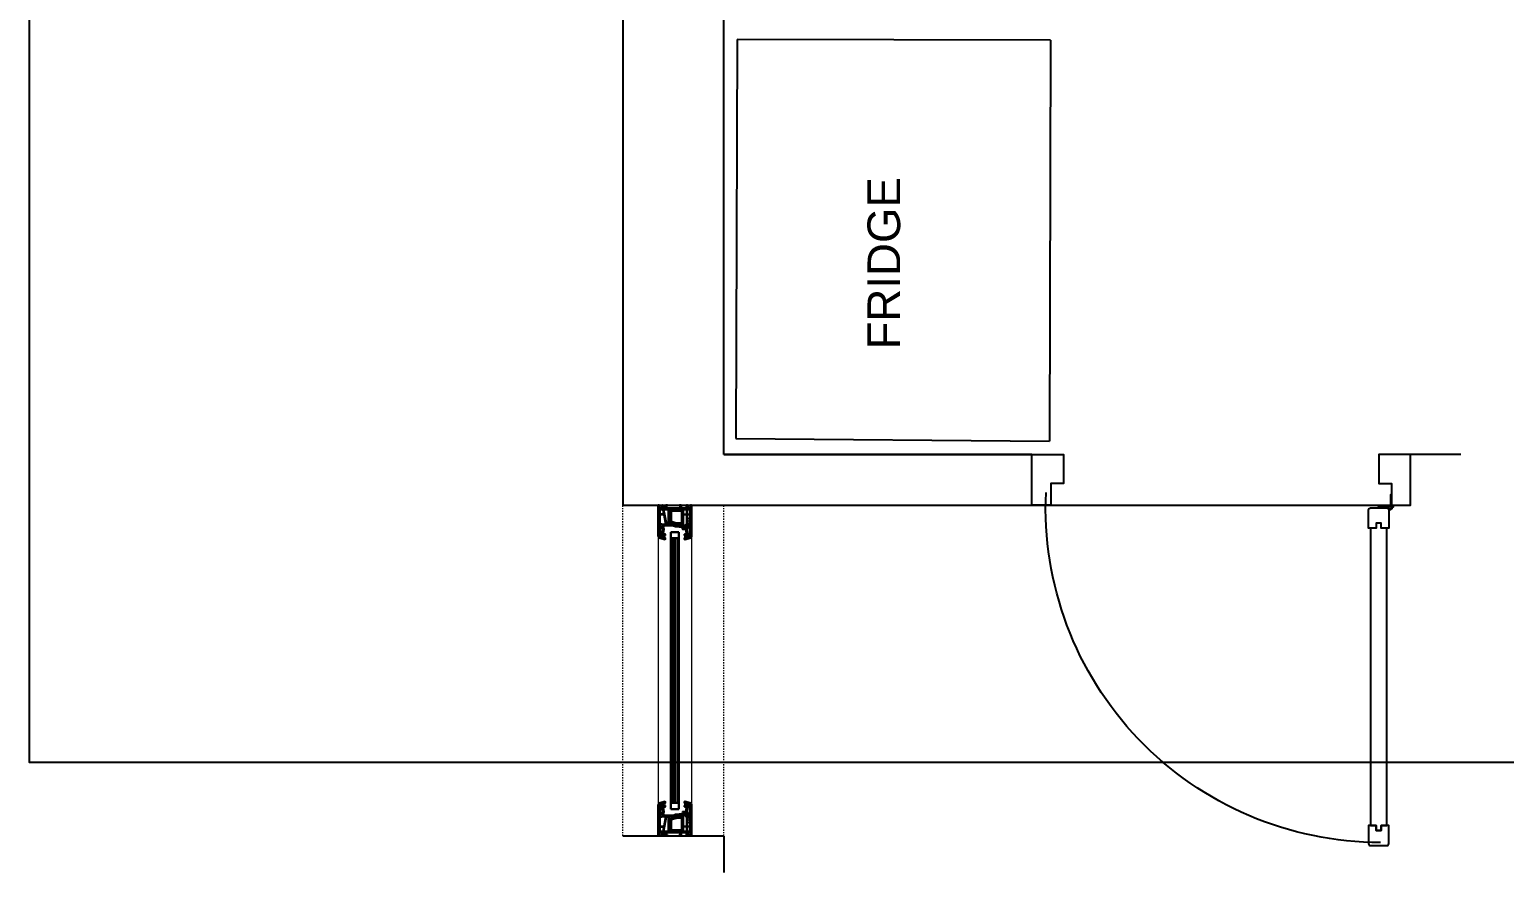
# Model space of a CAD drawing. Header units: millimetres. Extents: x 857 to 2168, y 576 to 1198.
# Drawn here: x 883.7 to 996.6, y 976.9 to 1041.4 of the extents above; entities that cross this region are included whole.
import ezdxf

# ---------------------------------------------------------------- set-up
doc = ezdxf.new("R2010")
doc.units = ezdxf.units.MM
doc.linetypes.add('HIDDENX2', pattern=[0.75, 0.5, -0.25])
for name, color, linetype, lineweight in [('PQI-A-HIDN', 31, 'HIDDENX2', 9), ('PQI-A-IN-ELEV', 245, 'Continuous', 9), ('WAL', 7, 'Continuous', 30)]:
    doc.layers.add(name, color=color, linetype=linetype, lineweight=lineweight)
doc.styles.get("Standard").update_dxf_attribs({"font": 'arial.ttf'})

# ---------------------------------------------------------------- blocks, each defined once
blk = doc.blocks.new('*U34')
at = {"color": 18, "ltscale": 1000, "true_color": 0x000000}
for points in [[(37.5, -100), (0, -100), (0, 0), (62.5, 0), (62.5, -57), (37.5, -57), (37.5, -100)], [(712.5, -100), (750, -100), (750, 0), (687.5, 0), (687.5, -57), (712.5, -57), (712.5, -100)], [(38.9, -100.5), (38.9, -79), (37.5, -79)], [(33.9, -100), (33.9, -104), (35.4, -104)], [(43, -109), (38.9, -109), (38.9, -107.5)], [(42.4, -104), (63.9, -104), (63.9, -105.6)]]:
    blk.add_lwpolyline(points, dxfattribs=at)
for points in [[(67.9, -135.6), (67.9, -145.6), (82.9, -145.6), (82.9, -109.6, 0.414214), (78.9, -105.6), (46.9, -105.6, 0.414214), (42.9, -109.6), (42.9, -145.6), (57.9, -145.6), (57.9, -135.6)], [(67.9, -744.6), (67.9, -734.6), (82.9, -734.6), (82.9, -770.6, -0.414214), (78.9, -774.6), (46.9, -774.6, -0.414214), (42.9, -770.6), (42.9, -734.6), (57.9, -734.6), (57.9, -744.6)]]:
    blk.add_lwpolyline(points, format="xyb", close=True, dxfattribs=at)
blk.add_lwpolyline([(67.9, -734.6), (67.9, -744.6), (57.9, -744.6), (57.9, -734.6), (46.9, -734.6), (46.9, -145.6), (57.9, -145.6), (57.9, -135.6), (67.9, -135.6), (67.9, -145.6), (78.9, -145.6), (78.9, -734.6)], close=True, dxfattribs=at)
for radius in [3.5, 2.5]:
    blk.add_circle((38.9, -104), radius, dxfattribs=at)
blk.add_arc((59.2, -105.1), 663.4, 270, 2.598, dxfattribs=at)
blk = doc.blocks.new('*U33')
at = {"ltscale": 10}
for p, q in [((-97.5, 33.1), (-144.5, 33.1)), ((-144.5, 33.1), (-144.4, 31.2)), ((-144.5, 33.1), (-83.8, 33.1)), ((-144.4, 31.2), (-142.2, 30.4)), ((-140.5, 30.7), (-138.5, 30.7)), ((-138, 30.2), (-138, 26.1)), ((-103.7, 23.3), (-103.7, 30.2)), ((-103.7, 30.2), (-83.8, 30.2)), ((-78.9, 29.4), (-76.5, 19.5)), ((445.6, 29.4), (443.1, 19.5)), ((511.1, 33.1), (450.4, 33.1)), ((470.3, 30.2), (450.4, 30.2)), ((464.1, 33.1), (511.1, 33.1)), ((470.3, 23.3), (470.3, 30.2)), ((504.6, 30.2), (504.6, 26.1)), ((507.1, 30.7), (505.1, 30.7)), ((511.1, 31.2), (508.9, 30.4)), ((511.1, 33.1), (511.1, 31.2)), ((-142.2, 25.9), (-144.5, 25.1)), ((-144.5, 25.1), (-144.5, 23.6)), ((-144.5, 12.1), (-144.5, 9.6)), ((-144, 23.1), (-138.5, 23.1)), ((-138.5, 12.6), (-144, 12.6)), ((-143.5, 8.6), (-142, 8.6)), ((-142, 8.6), (-142, 10.6)), ((-142, 10.6), (-138.5, 10.6)), ((-138.5, 25.6), (-140.5, 25.6)), ((-138, 22.6), (-138, 13.1)), ((-138, 10.1), (-138, -15.9)), ((-135.4, 23.2), (-135.4, 16.9)), ((-135.4, 15.7), (-135.4, -11.7)), ((-126.4, 23.5), (-135.1, 23.5)), ((-135.1, 16.6), (-126.4, 16.6)), ((-106.6, 16), (-135.1, 16)), ((-126.1, 16.9), (-126.1, 23.2)), ((-125.5, 23.2), (-125.5, 16.9)), ((-106.6, 23.5), (-125.2, 23.5)), ((-125.2, 16.6), (-102.8, 16.6)), ((-106.3, 13.9), (-106.3, 15.7)), ((-106.3, -2.2), (-104.8, 1.7)), ((-105.5, 15.7), (-105.5, 13.9)), ((-105.5, 7.9), (-103.9, 7.9)), ((-104.4, 6.4), (-105.5, 6.4)), ((-103.4, 16), (-105.2, 16)), ((-104.8, 1.7), (-104.4, 6.4)), ((-103.6, 8.2), (-103.1, 15.7)), ((-103.6, -2.6), (-102.2, 1.1)), ((-101.7, 22.8), (-103.2, 22.8)), ((-101.4, 20.2), (-103.2, 20.2)), ((-102.2, 1.1), (-100.5, 15.1)), ((-101.7, 22.8), (-96.1, 24.4)), ((-99.7, 20.7), (-101.2, 20.3)), ((-99.9, 15.6), (-97, 15.1)), ((-99.1, 18.4), (-99.1, 20.2)), ((-96.3, 24.5), (-97.7, 25.1)), ((-88.4, 23.3), (-96.5, 21.8)), ((-96.5, 15.6), (-96.5, 21.8)), ((-87.6, 25.9), (-96.1, 24.4)), ((457.8, 8), (-91.1, 8)), ((-91.1, -8), (-91.1, 8)), ((-87, 19.5), (-87.8, 22.9)), ((-81.5, 25.9), (-87.5, 25.9)), ((-84.1, 19.1), (-86.5, 19.1)), ((-85.6, 23.1), (-85, 20.9)), ((-81.8, 23.7), (-85.1, 23.7)), ((-84.7, 20.6), (-83.8, 20.6)), ((-83.5, 20.2), (-84.1, 19.1)), ((-81.7, 28.6), (-81.2, 26.3)), ((-79.8, 19.1), (-80.4, 20.2)), ((-80.2, 20.6), (-79.3, 20.6)), ((-76.8, 19.1), (-79.8, 19.1)), ((-79.1, -8), (-79.1, 8)), ((443.4, 19.1), (446.5, 19.1)), ((445.8, -8), (445.8, 8)), ((446.8, 20.6), (445.9, 20.6)), ((446.5, 19.1), (447.1, 20.2)), ((448.4, 28.6), (447.8, 26.3)), ((448.1, 25.9), (454.2, 25.9)), ((448.4, 23.7), (451.8, 23.7)), ((450.2, 20.2), (450.8, 19.1)), ((451.4, 20.6), (450.4, 20.6)), ((450.8, 19.1), (453.1, 19.1)), ((452.3, 23.1), (451.7, 20.9)), ((453.6, 19.5), (454.5, 22.9)), ((454.3, 25.9), (462.7, 24.4)), ((455, 23.3), (463.1, 21.8)), ((457.8, -8), (457.8, 8)), ((468.3, 22.8), (462.7, 24.4)), ((463, 24.5), (464.3, 25.1)), ((463.1, 15.6), (463.1, 21.8)), ((466.6, 15.6), (463.7, 15.1)), ((465.7, 18.4), (465.7, 20.2)), ((466.4, 20.7), (467.9, 20.3)), ((468.8, 1.1), (467.2, 15.1)), ((468, 20.2), (469.8, 20.2)), ((468.3, 22.8), (469.8, 22.8)), ((470.3, -2.6), (468.8, 1.1)), ((491.8, 16.6), (469.5, 16.6)), ((470.3, 8.2), (469.7, 15.7)), ((470, 16), (471.8, 16)), ((472.2, 7.9), (470.6, 7.9)), ((471.1, 6.4), (472.2, 6.4)), ((471.4, 1.7), (471.1, 6.4)), ((472.9, -2.2), (471.4, 1.7)), ((472.1, 15.7), (472.1, 13.9)), ((472.9, 13.9), (472.9, 15.7)), ((473.2, 23.5), (491.8, 23.5)), ((473.2, 16), (501.7, 16)), ((492.1, 23.2), (492.1, 16.9)), ((492.7, 16.9), (492.7, 23.2)), ((493, 23.5), (501.7, 23.5)), ((501.7, 16.6), (493, 16.6)), ((502, 23.2), (502, 16.9)), ((502, 15.7), (502, -11.7)), ((504.6, 22.6), (504.6, 13.1)), ((504.6, 10.1), (504.6, -15.9)), ((505.1, 25.6), (507.1, 25.6)), ((510.6, 23.1), (505.1, 23.1)), ((505.1, 12.6), (510.6, 12.6)), ((508.6, 10.6), (505.1, 10.6)), ((508.6, 8.6), (508.6, 10.6)), ((510.1, 8.6), (508.6, 8.6)), ((508.9, 25.9), (511.1, 25.1)), ((511.1, 25.1), (511.1, 23.6)), ((511.1, 12.1), (511.1, 9.6)), ((-144.5, -15.4), (-144.5, -17.8)), ((-144.5, -17.8), (-142.2, -18.6)), ((-142.2, -23.1), (-144.5, -23.9)), ((-144.5, -23.9), (-144.5, -24.8)), ((-144.5, -24.8), (-142.2, -25.6)), ((-142, -14.4), (-143.5, -14.4)), ((-142, -16.4), (-142, -14.4)), ((-138.5, -16.4), (-142, -16.4)), ((-140.5, -18.4), (-138.5, -18.4)), ((-138.5, -23.4), (-140.5, -23.4)), ((-140.5, -25.4), (-138.5, -25.4)), ((-138, -18.9), (-138, -22.9)), ((-138, -25.9), (-138, -29.9)), ((-135.4, -12.9), (-135.4, -22.1)), ((-135.1, -12), (-126.4, -12)), ((-106.6, -12.6), (-135.1, -12.6)), ((-135, -22.4), (-106.5, -16.9)), ((-126.1, -11.7), (-126.1, -10.3)), ((-125.5, -10.3), (-125.5, -11.7)), ((-125.2, -12), (-106.6, -12)), ((-105.4, -23.3), (-106.5, -29.6)), ((-106.3, -11.7), (-106.3, -2.3)), ((-106.3, -16.6), (-106.3, -12.9)), ((-103.7, -19.4), (-103.7, -2.8)), ((-96.7, -21.6), (-98.7, -22.5)), ((-96.3, -24.2), (-97.7, -24.8)), ((-88.4, -23), (-96.4, -21.6)), ((-87.6, -25.7), (-96.1, -24.2)), ((457.8, -8), (-91.1, -8)), ((-87, -19.2), (-87.8, -22.6)), ((-81.5, -25.7), (-87.5, -25.7)), ((-84.1, -18.9), (-86.5, -18.9)), ((-85.6, -22.8), (-85, -20.6)), ((-81.8, -23.5), (-85.1, -23.5)), ((-84.7, -20.4), (-83.8, -20.4)), ((-83.5, -19.9), (-84.1, -18.9)), ((-81.7, -28.4), (-81.2, -26)), ((-79.8, -18.9), (-80.4, -19.9)), ((-80.2, -20.4), (-79.3, -20.4)), ((-76.8, -18.9), (-79.8, -18.9)), ((-78.9, -29.1), (-76.5, -19.2)), ((445.6, -29.1), (443.1, -19.2)), ((443.4, -18.9), (446.5, -18.9)), ((446.8, -20.4), (445.9, -20.4)), ((446.5, -18.9), (447.1, -19.9)), ((448.4, -28.4), (447.8, -26)), ((448.1, -25.7), (454.2, -25.7)), ((448.4, -23.5), (451.8, -23.5)), ((450.2, -19.9), (450.8, -18.9)), ((451.4, -20.4), (450.4, -20.4)), ((450.8, -18.9), (453.1, -18.9)), ((452.3, -22.8), (451.7, -20.6)), ((453.6, -19.2), (454.5, -22.6)), ((454.3, -25.7), (462.7, -24.2)), ((455, -23), (463, -21.6)), ((463, -24.2), (464.3, -24.8)), ((463.3, -21.6), (465.4, -22.5)), ((470.3, -19.4), (470.3, -2.8)), ((472, -23.3), (473.1, -29.6)), ((472.9, -11.7), (472.9, -2.3)), ((472.9, -16.6), (472.9, -12.9)), ((491.8, -12), (473.2, -12)), ((473.2, -12.6), (501.7, -12.6)), ((501.7, -22.4), (473.2, -16.9)), ((492.1, -10.3), (492.1, -11.7)), ((492.7, -11.7), (492.7, -10.3)), ((501.7, -12), (493, -12)), ((502, -12.9), (502, -22.1)), ((504.6, -18.9), (504.6, -22.9)), ((504.6, -25.9), (504.6, -29.9)), ((505.1, -16.4), (508.6, -16.4)), ((507.1, -18.4), (505.1, -18.4)), ((505.1, -23.4), (507.1, -23.4)), ((507.1, -25.4), (505.1, -25.4)), ((508.6, -16.4), (508.6, -14.4)), ((508.6, -14.4), (510.1, -14.4)), ((511.1, -17.8), (508.9, -18.6)), ((508.9, -23.1), (511.1, -23.9)), ((511.1, -24.8), (508.9, -25.6)), ((511.1, -15.4), (511.1, -17.8)), ((511.1, -23.9), (511.1, -24.8)), ((-144.4, -30.9), (-144.5, -32.9)), ((-144.5, -32.9), (-83.8, -32.9)), ((-142.2, -30.1), (-144.4, -30.9)), ((-138.5, -30.4), (-140.5, -30.4)), ((-106.2, -30), (-83.8, -30)), ((472.8, -30), (450.4, -30)), ((511.1, -32.9), (450.4, -32.9)), ((505.1, -30.4), (507.1, -30.4)), ((508.9, -30.1), (511.1, -30.9)), ((511.1, -30.9), (511.1, -32.9))]:
    blk.add_line(p, q, dxfattribs=at)
for p, q in [((-135.4, 29.9), (-135.4, 24.4)), ((-126.4, 30.2), (-135.1, 30.2)), ((-126.1, 24.4), (-126.1, 29.9)), ((-125.5, 29.9), (-125.5, 24.4)), ((-119.5, 30.2), (-125.2, 30.2)), ((-119.5, 29.6), (-119.5, 30.2)), ((-114.5, 30.2), (-116.5, 30.2)), ((-116.5, 30.2), (-116.5, 29.6)), ((-114.5, 29.6), (-114.5, 30.2)), ((-106.6, 30.2), (-111.5, 30.2)), ((-111.5, 30.2), (-111.5, 29.6)), ((-106.3, 27.9), (-106.3, 29.9)), ((472.9, 27.9), (472.9, 29.9)), ((473.2, 30.2), (478.1, 30.2)), ((478.1, 30.2), (478.1, 29.6)), ((481.1, 29.6), (481.1, 30.2)), ((481.1, 30.2), (483.1, 30.2)), ((483.1, 30.2), (483.1, 29.6)), ((486.1, 29.6), (486.1, 30.2)), ((486.1, 30.2), (491.8, 30.2)), ((492.1, 29.9), (492.1, 24.4)), ((492.7, 24.4), (492.7, 29.9)), ((493, 30.2), (501.7, 30.2)), ((502, 29.9), (502, 24.4)), ((-135.1, 24.1), (-126.4, 24.1)), ((-134.9, 15.5), (-109.6, 15.5)), ((-134.9, 13.5), (-134.9, 15.5)), ((-134.9, 14.4), (-133.8, 15.5)), ((-134.9, 13.1), (-132.9, 15.1)), ((-134.9, 11.7), (-132.9, 13.7)), ((-109.6, 13.5), (-134.9, 13.5)), ((-134.9, -6.8), (-134.9, 13.2)), ((-134.9, 13.2), (-132.9, 13.2)), ((-134.9, 13), (-134.6, 13.2)), ((-134.9, 11.6), (-133.2, 13.2)), ((-134.9, 10.2), (-132.9, 12.2)), ((-134.9, 10.1), (-132.9, 12.1)), ((-134.9, 8.8), (-132.9, 10.8)), ((-134.9, 8.7), (-132.9, 10.7)), ((-134.9, 7.4), (-132.9, 9.4)), ((-134.9, 7.3), (-132.9, 9.3)), ((-134.9, 6), (-132.9, 8)), ((-134.9, 4.6), (-132.9, 6.6)), ((-134.9, 3.2), (-132.9, 5.2)), ((-134.9, 1.8), (-132.9, 3.8)), ((-134.9, 0.3), (-132.9, 2.3)), ((-134.9, -1.1), (-132.9, 0.9)), ((-134.4, 13.5), (-132.4, 15.5)), ((-133, 13.5), (-131, 15.5)), ((-132.9, 13.2), (-132.9, -6.8)), ((-131.6, 13.5), (-129.6, 15.5)), ((-130.1, 13.5), (-128.1, 15.5)), ((-128.7, 13.5), (-126.7, 15.5)), ((-127.3, 13.5), (-125.3, 15.5)), ((-125.9, 13.5), (-123.9, 15.5)), ((-125.2, 24.1), (-106.5, 24.1)), ((-124.5, 13.5), (-122.5, 15.5)), ((-123.1, 13.5), (-121.1, 15.5)), ((-121.7, 13.5), (-119.7, 15.5)), ((-120.2, 13.5), (-118.2, 15.5)), ((-118.8, 13.5), (-116.8, 15.5)), ((-117.4, 13.5), (-115.4, 15.5)), ((-116, 13.5), (-114, 15.5)), ((-114.6, 13.5), (-112.6, 15.5)), ((-113.2, 13.5), (-111.2, 15.5)), ((-112.1, -7.1), (-108.9, 2.7)), ((-111.8, 13.5), (-109.8, 15.5)), ((-110.5, -2.1), (-107.3, 1)), ((-110.3, 13.5), (-108.5, 15.3)), ((-107, 2), (-110.2, -7.7)), ((-109.8, 0), (-106.9, 2.9)), ((-109.2, 13.3), (-107.7, 14.7)), ((-109.1, 13.3), (-107.7, 14.7)), ((-109.1, 2.1), (-106.9, 4.3)), ((-108.9, 12.2), (-106.9, 14.2)), ((-108.9, 12.1), (-107.1, 13.9)), ((-108.9, 2.9), (-108.9, 12.8)), ((-108.9, 10.8), (-106.9, 12.8)), ((-108.9, 10.7), (-106.9, 12.7)), ((-108.9, 9.4), (-106.9, 11.4)), ((-108.9, 9.3), (-106.9, 11.3)), ((-108.9, 8), (-106.9, 10)), ((-108.9, 7.9), (-106.9, 9.9)), ((-108.9, 6.5), (-106.9, 8.5)), ((-108.9, 6.4), (-106.9, 8.4)), ((-108.9, 5.1), (-106.9, 7.1)), ((-108.9, 3.7), (-106.9, 5.7)), ((-106.9, 12.8), (-106.9, 2.9)), ((-106.8, 27.6), (-106.6, 27.6)), ((-106.5, 24.6), (-106.8, 24.6)), ((473.4, 27.6), (473.2, 27.6)), ((473.2, 24.6), (473.4, 24.6)), ((491.8, 24.1), (473.2, 24.1)), ((475.5, 12.2), (473.5, 14.2)), ((473.5, 12.8), (473.5, 2.9)), ((475.5, 10.8), (473.5, 12.8)), ((475.5, 10.7), (473.5, 12.7)), ((475.5, 9.4), (473.5, 11.4)), ((475.5, 9.3), (473.5, 11.3)), ((475.5, 8), (473.5, 10)), ((475.5, 7.9), (473.5, 9.9)), ((475.5, 6.5), (473.5, 8.5)), ((475.5, 6.4), (473.5, 8.4)), ((475.5, 5.1), (473.5, 7.1)), ((475.5, 3.7), (473.5, 5.7)), ((475.8, 2.1), (473.5, 4.3)), ((476.4, 0), (473.5, 2.9)), ((473.7, 2), (476.8, -7.7)), ((475.5, 12.1), (473.8, 13.9)), ((477.1, -2.1), (474, 1)), ((475.8, 13.3), (474.4, 14.7)), ((475.8, 13.3), (474.4, 14.7)), ((477, 13.5), (475.2, 15.3)), ((475.5, 2.9), (475.5, 12.8)), ((478.7, -7.1), (475.6, 2.7)), ((501.5, 15.5), (476.2, 15.5)), ((476.2, 13.5), (501.5, 13.5)), ((478.4, 13.5), (476.4, 15.5)), ((479.8, 13.5), (477.8, 15.5)), ((481.2, 13.5), (479.2, 15.5)), ((482.7, 13.5), (480.7, 15.5)), ((484.1, 13.5), (482.1, 15.5)), ((485.5, 13.5), (483.5, 15.5)), ((486.9, 13.5), (484.9, 15.5)), ((488.3, 13.5), (486.3, 15.5)), ((489.7, 13.5), (487.7, 15.5)), ((491.1, 13.5), (489.1, 15.5)), ((492.6, 13.5), (490.6, 15.5)), ((494, 13.5), (492, 15.5)), ((501.7, 24.1), (493, 24.1)), ((495.4, 13.5), (493.4, 15.5)), ((496.8, 13.5), (494.8, 15.5)), ((498.2, 13.5), (496.2, 15.5)), ((499.6, 13.5), (497.6, 15.5)), ((501, 13.5), (499, 15.5)), ((501.5, 13.1), (499.5, 15.1)), ((501.5, 11.7), (499.5, 13.7)), ((501.5, 13.2), (499.5, 13.2)), ((499.5, 13.2), (499.5, -6.8)), ((501.5, 10.2), (499.5, 12.2)), ((501.5, 10.1), (499.5, 12.1)), ((501.5, 8.8), (499.5, 10.8)), ((501.5, 8.7), (499.5, 10.7)), ((501.5, 7.4), (499.5, 9.4)), ((501.5, 7.3), (499.5, 9.3)), ((501.5, 6), (499.5, 8)), ((501.5, 4.6), (499.5, 6.6)), ((501.5, 3.2), (499.5, 5.2)), ((501.5, 1.8), (499.5, 3.8)), ((501.5, 0.3), (499.5, 2.3)), ((501.5, -1.1), (499.5, 0.9)), ((501.5, 11.6), (499.9, 13.2)), ((501.5, 14.4), (500.5, 15.5)), ((501.5, 13), (501.3, 13.2)), ((501.5, 13.5), (501.5, 15.5)), ((501.5, -6.8), (501.5, 13.2)), ((-135.4, -23.6), (-135.4, -29.7)), ((-126.7, -21.7), (-135.1, -23.3)), ((-134.9, -2.5), (-132.9, -0.5)), ((-134.9, -3.9), (-132.9, -1.9)), ((-134.9, -5.3), (-132.9, -3.3)), ((-134.9, -6.7), (-132.9, -4.7)), ((-134.6, -7.9), (-132.9, -6.1)), ((-134.1, -8.8), (-132.7, -7.3)), ((-133.2, -9.3), (-131.4, -7.5)), ((-132.2, -7.5), (-112.7, -7.5)), ((-112.7, -9.5), (-132.2, -9.5)), ((-132, -9.5), (-130, -7.5)), ((-130.6, -9.5), (-128.6, -7.5)), ((-129.2, -9.5), (-127.2, -7.5)), ((-127.8, -9.5), (-125.8, -7.5)), ((-126.4, -9.5), (-124.4, -7.5)), ((-126.4, -29.7), (-126.4, -22)), ((-125.5, -29.7), (-125.5, -21.7)), ((-125.2, -21.4), (-106.6, -17.8)), ((-125, -9.5), (-123, -7.5)), ((-123.5, -9.5), (-121.5, -7.5)), ((-122.1, -9.5), (-120.1, -7.5)), ((-120.7, -9.5), (-118.7, -7.5)), ((-119.3, -9.5), (-117.3, -7.5)), ((-117.9, -9.5), (-115.9, -7.5)), ((-116.5, -9.5), (-114.5, -7.5)), ((-115.1, -9.5), (-113.1, -7.5)), ((-113.6, -9.5), (-109.4, -5.3)), ((-112.2, -9.5), (-110.1, -7.4)), ((-111.8, -6.3), (-108.7, -3.2)), ((-111.1, -4.2), (-108, -1.1)), ((-105.7, -22), (-107.1, -29.7)), ((-106.3, -18.1), (-106.3, -19.4)), ((472.4, -22), (473.8, -29.7)), ((472.9, -18.1), (472.9, -19.4)), ((491.9, -21.4), (473.3, -17.8)), ((477.8, -4.2), (474.7, -1.1)), ((478.5, -6.3), (475.4, -3.2)), ((480.3, -9.5), (476.1, -5.3)), ((478.8, -9.5), (476.7, -7.4)), ((498.8, -7.5), (479.4, -7.5)), ((479.4, -9.5), (498.8, -9.5)), ((481.7, -9.5), (479.7, -7.5)), ((483.1, -9.5), (481.1, -7.5)), ((484.5, -9.5), (482.5, -7.5)), ((486, -9.5), (484, -7.5)), ((487.4, -9.5), (485.4, -7.5)), ((488.8, -9.5), (486.8, -7.5)), ((490.2, -9.5), (488.2, -7.5)), ((491.6, -9.5), (489.6, -7.5)), ((493, -9.5), (491, -7.5)), ((492.1, -29.7), (492.1, -21.7)), ((494.4, -9.5), (492.4, -7.5)), ((493, -29.7), (493, -22)), ((493.4, -21.7), (501.8, -23.3)), ((495.9, -9.5), (493.9, -7.5)), ((497.3, -9.5), (495.3, -7.5)), ((498.7, -9.5), (496.7, -7.5)), ((499.9, -9.3), (498.1, -7.5)), ((500.7, -8.8), (499.3, -7.3)), ((501.5, -2.5), (499.5, -0.5)), ((501.5, -3.9), (499.5, -1.9)), ((501.5, -5.3), (499.5, -3.3)), ((501.5, -6.7), (499.5, -4.7)), ((501.3, -7.9), (499.5, -6.1)), ((502, -23.6), (502, -29.7)), ((-135.1, -30), (-126.7, -30)), ((-107.4, -30), (-125.2, -30)), ((474.1, -30), (491.8, -30)), ((501.7, -30), (493.3, -30))]:
    blk.add_line(p, q)
at = {"ltscale": 100}
for p, q in [((-79.1, 5), (445.8, 5)), ((-79.1, 0), (445.8, 0)), ((-79.1, -5), (445.8, -5))]:
    blk.add_line(p, q, dxfattribs=at)
at = {"ltscale": 10}
for centre, radius, start, end in [((-141.9, 31.4), 1, 250, 293.8955), ((-140.5, 28.2), 2.5, 90, 113.8955), ((-138.5, 30.2), 0.5, 0, 90), ((-83.8, 28.1), 5, 14, 90), ((-83.8, 28.1), 2.1, 14, 90), ((450.4, 28.1), 5, 90, 166), ((450.4, 28.1), 2.1, 90, 166), ((505.1, 30.2), 0.5, 90, 180), ((507.1, 28.2), 2.5, 66.1045, 90), ((508.6, 31.4), 1, 246.1045, 290), ((-144, 23.6), 0.5, 180, 270), ((-144, 12.1), 0.5, 90, 180), ((-143.5, 9.6), 1, 180, 270), ((-141.9, 24.9), 1, 66.1045, 110), ((-140.5, 28.1), 2.5, 246.1045, 270), ((-138.5, 26.1), 0.5, 270, 0), ((-138.5, 22.6), 0.5, 0, 90), ((-138.5, 13.1), 0.5, 270, 0), ((-138.5, 10.1), 0.5, 0, 90), ((-135.1, 23.2), 0.3, 90, 180), ((-135.1, 16.9), 0.3, 180, 270), ((-135.1, 15.7), 0.3, 90, 180), ((-126.4, 23.2), 0.3, 0, 90), ((-126.4, 16.9), 0.3, 270, 360), ((-125.2, 23.2), 0.3, 90, 180), ((-125.2, 16.9), 0.3, 180, 270), ((-106.6, 23.2), 0.3, 1.6854, 90), ((-106.6, 15.7), 0.3, 0, 90), ((-103.2, 23.3), 3.1, 181.6854, 270), ((-105.9, 13.9), 0.4, 180, 0), ((-105.5, 7.1), 0.75, 90, 270), ((-105.2, 15.7), 0.3, 90, 180), ((-103.9, 8.2), 0.3, 270, 356), ((-100.2, 19.6), 6, 65.2313, 125.6853), ((-103.2, 23.3), 0.5, 180, 270), ((-103.4, 15.7), 0.3, 356, 90), ((-102.8, 16.9), 0.3, 270, 326.3748), ((-100, 15.1), 3.1, 79.1758, 146.3748), ((-101.4, 20.7), 0.5, 270, 286), ((-100, 15.1), 0.5, 82, 176), ((-99.6, 20.2), 0.5, 0, 106), ((-99.4, 18.4), 0.3, 259.1758, 0), ((-97, 15.6), 0.5, 261.547, 0), ((-96.1, 24.9), 0.5, 245.2313, 280), ((-88.3, 22.8), 0.5, 14, 100), ((-87.5, 25.4), 0.5, 90, 100), ((-87.5, 25.4), 0.5, 90, 100), ((-86.5, 19.6), 0.5, 194, 270), ((-85.1, 23.2), 0.5, 90, 194), ((-84.7, 20.9), 0.3, 194, 270), ((-83.8, 20.3), 0.3, 330, 90), ((-81.8, 20.9), 2.8, 0, 90), ((-81.5, 26.2), 0.3, 270, 14), ((-80.2, 20.3), 0.3, 90, 210), ((-79.3, 20.9), 0.3, 270, 0), ((-76.8, 19.4), 0.3, 270, 14), ((443.4, 19.4), 0.3, 166, 270), ((448.4, 20.9), 2.8, 90, 180), ((445.9, 20.9), 0.3, 180, 270), ((446.8, 20.3), 0.3, 330, 90), ((448.1, 26.2), 0.3, 166, 270), ((450.4, 20.3), 0.3, 90, 210), ((451.4, 20.9), 0.3, 270, 346), ((451.8, 23.2), 0.5, 346, 90), ((453.1, 19.6), 0.5, 270, 346), ((454.2, 25.4), 0.5, 80, 90), ((454.2, 25.4), 0.5, 80, 90), ((454.9, 22.8), 0.5, 80, 166), ((462.8, 24.9), 0.5, 260, 294.7687), ((463.6, 15.6), 0.5, 180, 278.453), ((466.8, 19.6), 6, 54.3147, 114.7687), ((466.2, 20.2), 0.5, 74, 180), ((466, 18.4), 0.3, 180, 280.8242), ((466.7, 15.1), 3.1, 33.6252, 100.8242), ((466.7, 15.1), 0.5, 4, 98), ((468, 20.7), 0.5, 254, 270), ((469.5, 16.9), 0.3, 213.6252, 270), ((470, 15.7), 0.3, 90, 184), ((469.8, 23.3), 0.5, 270, 0), ((469.8, 23.3), 3.1, 270, 358.3146), ((470.6, 8.2), 0.3, 184, 270), ((471.8, 15.7), 0.3, 0, 90), ((472.5, 13.9), 0.4, 180, 0), ((472.2, 7.1), 0.75, 270, 90), ((473.2, 23.2), 0.3, 90, 178.3146), ((473.2, 15.7), 0.3, 90, 180), ((491.8, 23.2), 0.3, 0, 90), ((491.8, 16.9), 0.3, 270, 0), ((493, 23.2), 0.3, 90, 180), ((493, 16.9), 0.3, 180, 270), ((501.7, 23.2), 0.3, 0, 90), ((501.7, 16.9), 0.3, 270, 360), ((501.7, 15.7), 0.3, 0, 90), ((505.1, 26.1), 0.5, 180, 270), ((505.1, 22.6), 0.5, 90, 180), ((505.1, 13.1), 0.5, 180, 270), ((505.1, 10.1), 0.5, 90, 180), ((507.1, 28.1), 2.5, 270, 293.8955), ((508.6, 24.9), 1, 70, 113.8955), ((510.1, 9.6), 1, 270, 0), ((510.6, 23.6), 0.5, 270, 0), ((510.6, 12.1), 0.5, 0, 90), ((-143.5, -15.4), 1, 90, 180), ((-141.9, -17.7), 1, 250, 293.8955), ((-141.9, -24.1), 1, 66.1045, 110), ((-141.9, -24.7), 1, 250, 293.8955), ((-140.5, -20.9), 2.5, 90, 113.8955), ((-140.5, -20.9), 2.5, 246.1045, 270), ((-140.5, -27.9), 2.5, 90, 113.8955), ((-138.5, -15.9), 0.5, 270, 0), ((-138.5, -18.9), 0.5, 0, 90), ((-138.5, -22.9), 0.5, 270, 0), ((-138.5, -25.9), 0.5, 0, 90), ((-135.1, -11.7), 0.3, 180, 270), ((-135.1, -12.9), 0.3, 90, 180), ((-135.1, -22.1), 0.3, 180, 280.8928), ((-126.4, -11.7), 0.3, 270, 0), ((-125.8, -10.3), 0.3, 90, 180), ((-125.8, -10.3), 0.3, 0, 90), ((-125.2, -11.7), 0.3, 180, 270), ((-106.6, -11.7), 0.3, 270, 0), ((-106.6, -12.9), 0.3, 0, 90), ((-106.6, -16.6), 0.3, 280.8928, 0), ((-106, -2.3), 0.3, 159, 180), ((-105.1, -23.3), 0.3, 39.1553, 170), ((-100.2, -19.4), 6, 219.1553, 294.7687), ((-103.2, -2.8), 0.5, 159, 180), ((-100.2, -19.4), 3.5, 180, 294.7236), ((-96.5, -22.1), 0.5, 80, 114.7236), ((-96.1, -24.7), 0.5, 80, 114.7687), ((-88.3, -22.5), 0.5, 260, 346), ((-87.5, -25.2), 0.5, 260, 270), ((-87.5, -25.2), 0.5, 260, 270), ((-86.5, -19.4), 0.5, 90, 166), ((-85.1, -23), 0.5, 166, 270), ((-84.7, -20.7), 0.3, 90, 166), ((-83.8, -20.1), 0.3, 270, 30), ((-83.8, -27.9), 2.1, 270, 346), ((-83.8, -27.9), 5, 270, 346), ((-81.8, -20.7), 2.8, 270, 0), ((-81.5, -26), 0.3, 346, 90), ((-80.2, -20.1), 0.3, 150, 270), ((-79.3, -20.7), 0.3, 0, 90), ((-76.8, -19.2), 0.3, 346, 90), ((443.4, -19.2), 0.3, 90, 194), ((445.9, -20.7), 0.3, 90, 180), ((448.4, -20.7), 2.8, 180, 270), ((450.4, -27.9), 5, 194, 270), ((446.8, -20.1), 0.3, 270, 30), ((448.1, -26), 0.3, 90, 194), ((450.4, -27.9), 2.1, 194, 270), ((450.4, -20.1), 0.3, 150, 270), ((451.4, -20.7), 0.3, 14, 90), ((451.8, -23), 0.5, 270, 14), ((453.1, -19.4), 0.5, 14, 90), ((454.2, -25.2), 0.5, 270, 280), ((454.2, -25.2), 0.5, 270, 280), ((454.9, -22.5), 0.5, 194, 280), ((462.8, -24.7), 0.5, 65.2313, 100), ((463.1, -22.1), 0.5, 65.2764, 100), ((466.8, -19.4), 6, 245.2313, 320.8447), ((466.8, -19.4), 3.5, 245.2764, 0), ((469.8, -2.8), 0.5, 360, 21), ((471.7, -23.3), 0.3, 10, 140.8447), ((472.6, -2.3), 0.3, 360, 21), ((473.2, -11.7), 0.3, 180, 270), ((473.2, -12.9), 0.3, 90, 180), ((473.2, -16.6), 0.3, 180, 259.1072), ((491.8, -11.7), 0.3, 270, 0), ((492.4, -10.3), 0.3, 90, 180), ((492.4, -10.3), 0.3, 0, 90), ((493, -11.7), 0.3, 180, 270), ((501.7, -11.7), 0.3, 270, 0), ((501.7, -12.9), 0.3, 0, 90), ((501.7, -22.1), 0.3, 259.1072, 0), ((505.1, -15.9), 0.5, 180, 270), ((505.1, -18.9), 0.5, 90, 180), ((505.1, -22.9), 0.5, 180, 270), ((505.1, -25.9), 0.5, 90, 180), ((507.1, -20.9), 2.5, 66.1045, 90), ((507.1, -20.9), 2.5, 270, 293.8955), ((507.1, -27.9), 2.5, 66.1045, 90), ((508.6, -17.7), 1, 246.1045, 290), ((508.6, -24.1), 1, 70, 113.8955), ((508.6, -24.7), 1, 246.1045, 290), ((510.1, -15.4), 1, 0, 90), ((-141.9, -31.1), 1, 66.1045, 110), ((-140.5, -27.9), 2.5, 246.1045, 270), ((-138.5, -29.9), 0.5, 270, 0), ((-106.2, -29.7), 0.3, 170, 270), ((472.8, -29.7), 0.3, 270, 10), ((505.1, -29.9), 0.5, 180, 270), ((507.1, -27.9), 2.5, 270, 293.8955), ((508.6, -31.1), 1, 70, 113.8955)]:
    blk.add_arc(centre, radius, start, end, dxfattribs=at)
for centre, radius, start, end in [((-135.1, 29.9), 0.3, 90, 180), ((-126.4, 29.9), 0.3, 0, 90), ((-125.2, 29.9), 0.3, 90, 180), ((-118, 29.6), 1.5, 180, 0), ((-113, 29.6), 1.5, 180, 0), ((-106.6, 29.9), 0.3, 0, 90), ((473.2, 29.9), 0.3, 90, 180), ((479.6, 29.6), 1.5, 180, 0), ((484.6, 29.6), 1.5, 180, 0), ((491.8, 29.9), 0.3, 0, 90), ((493, 29.9), 0.3, 90, 180), ((501.7, 29.9), 0.3, 0, 90), ((-135.1, 24.4), 0.3, 180, 270), ((-126.4, 24.4), 0.3, 270, 0), ((-125.2, 24.4), 0.3, 180, 270), ((-109.6, 12.8), 2.7, 0, 90), ((-109.6, 12.8), 0.7, 0, 90), ((-109.6, 2.9), 0.7, 342, 360), ((-106.8, 26.1), 1.5, 90, 270), ((-109.6, 2.9), 2.7, 342, 0), ((-106.6, 27.9), 0.3, 270, 0), ((-106.5, 24.4), 0.25, 270, 90), ((473.2, 27.9), 0.3, 180, 270), ((473.2, 24.4), 0.25, 90, 270), ((473.4, 26.1), 1.5, 270, 90), ((476.2, 12.8), 2.7, 90, 180), ((476.2, 2.9), 2.7, 180, 198), ((476.2, 12.8), 0.7, 90, 180), ((476.2, 2.9), 0.7, 180, 198), ((491.8, 24.4), 0.3, 270, 0), ((493, 24.4), 0.3, 180, 270), ((501.7, 24.4), 0.3, 270, 360), ((-135.1, -23.6), 0.3, 100.8928, 180), ((-132.2, -6.8), 2.7, 180, 270), ((-132.2, -6.8), 0.7, 180, 270), ((-126.7, -22), 0.3, 0, 100.8928), ((-125.2, -21.7), 0.3, 100.8928, 180), ((-112.7, -6.8), 0.7, 270, 342), ((-112.7, -6.8), 2.7, 270, 342), ((-106.6, -18.1), 0.3, 0, 100.8928), ((-100.2, -19.4), 6.1, 180, 203.7683), ((-106, -21.9), 0.3, 350, 23.7683), ((466.8, -19.4), 6.1, 336.2317, 0), ((472.7, -21.9), 0.3, 156.2317, 190), ((473.2, -18.1), 0.3, 79.1072, 180), ((479.4, -6.8), 2.7, 198, 270), ((479.4, -6.8), 0.7, 198, 270), ((491.8, -21.7), 0.3, 0, 79.1072), ((493.3, -22), 0.3, 79.1072, 180), ((498.8, -6.8), 2.7, 270, 0), ((498.8, -6.8), 0.7, 270, 0), ((501.7, -23.6), 0.3, 0, 79.1072), ((-135.1, -29.7), 0.3, 180, 270), ((-126.7, -29.7), 0.3, 270, 360), ((-125.2, -29.7), 0.3, 180, 270), ((-107.4, -29.7), 0.3, 270, 350), ((474.1, -29.7), 0.3, 190, 270), ((491.8, -29.7), 0.3, 270, 0), ((493.3, -29.7), 0.3, 180, 270), ((501.7, -29.7), 0.3, 270, 0)]:
    blk.add_arc(centre, radius, start, end)
at = {"layer": 'PQI-A-HIDN'}
for p, q in [((511.1, 97.1), (-144.5, 97.1)), ((511.1, -102.9), (-144.5, -102.9))]:
    blk.add_line(p, q, dxfattribs=at)
at = {"layer": 'PQI-A-IN-ELEV', "ltscale": 100}
for p, q in [((-83.8, 33.1), (446.5, 33.1)), ((-83.8, -32.9), (449.5, -32.9))]:
    blk.add_line(p, q, dxfattribs=at)

msp = doc.modelspace()

# ---------------------------------------------------------------- linework, layer by layer
at = {"layer": 'WAL', "lineweight": -2}
for p, q in [((937.89, 1040.65), (937.8, 1010.1)), ((961.88, 1040.59), (937.89, 1040.65)), ((961.88, 1040.59), (961.81, 1009.89)), ((937.8, 1010.1), (961.81, 1009.89)), ((960.45, 1008.86), (936.88, 1008.86)), ((936.88, 1008.86), (960.45, 1008.86)), ((960.45, 1005), (960.45, 1008.86)), ((993.28, 1008.86), (989.42, 1008.86)), ((960.45, 1005), (989.42, 1005)), ((936.88, 979.67), (929.15, 979.67)), ((936.88, 979.67), (936.88, 976.88))]:
    msp.add_line(p, q, dxfattribs=at)
msp.add_lwpolyline([(883.74, 1127.69), (1119.27, 1127.69), (1119.27, 985.3), (883.74, 985.3)], close=True, dxfattribs=at)
msp.add_lwpolyline([(936.88, 1008.86), (936.88, 1044.86), (929.16, 1044.86), (929.15, 1005), (960.45, 1005), (960.45, 1008.86)], dxfattribs=at)

# ---------------------------------------------------------------- block references
at = {"lineweight": -2, "xscale": -0.03863196438221001, "yscale": 0.03863196438221, "zscale": 0.03863196438221, "rotation": 359.9972457711829}
msp.add_blockref('*U34', (989.42, 1008.86), dxfattribs=at)
at = {"layer": 'WAL', "lineweight": -2, "xscale": 0.03863196438221001, "yscale": 0.03863196438221001, "zscale": 0.03863196438221001, "rotation": 269.9972457711979}
msp.add_blockref('*U33', (933.13, 999.42), dxfattribs=at)

# ---------------------------------------------------------------- texts
at = {"layer": 'WAL', "lineweight": -2, "insert": (947.87, 1016.91), "char_height": 2.5, "attachment_point": 1, "rotation": 90}
msp.add_mtext_dynamic_manual_height_columns('FRIDGE', width=13.4131, gutter_width=12.5, heights=[4.352074256530614e-14], dxfattribs=at)

doc.saveas('drawing.dxf')
